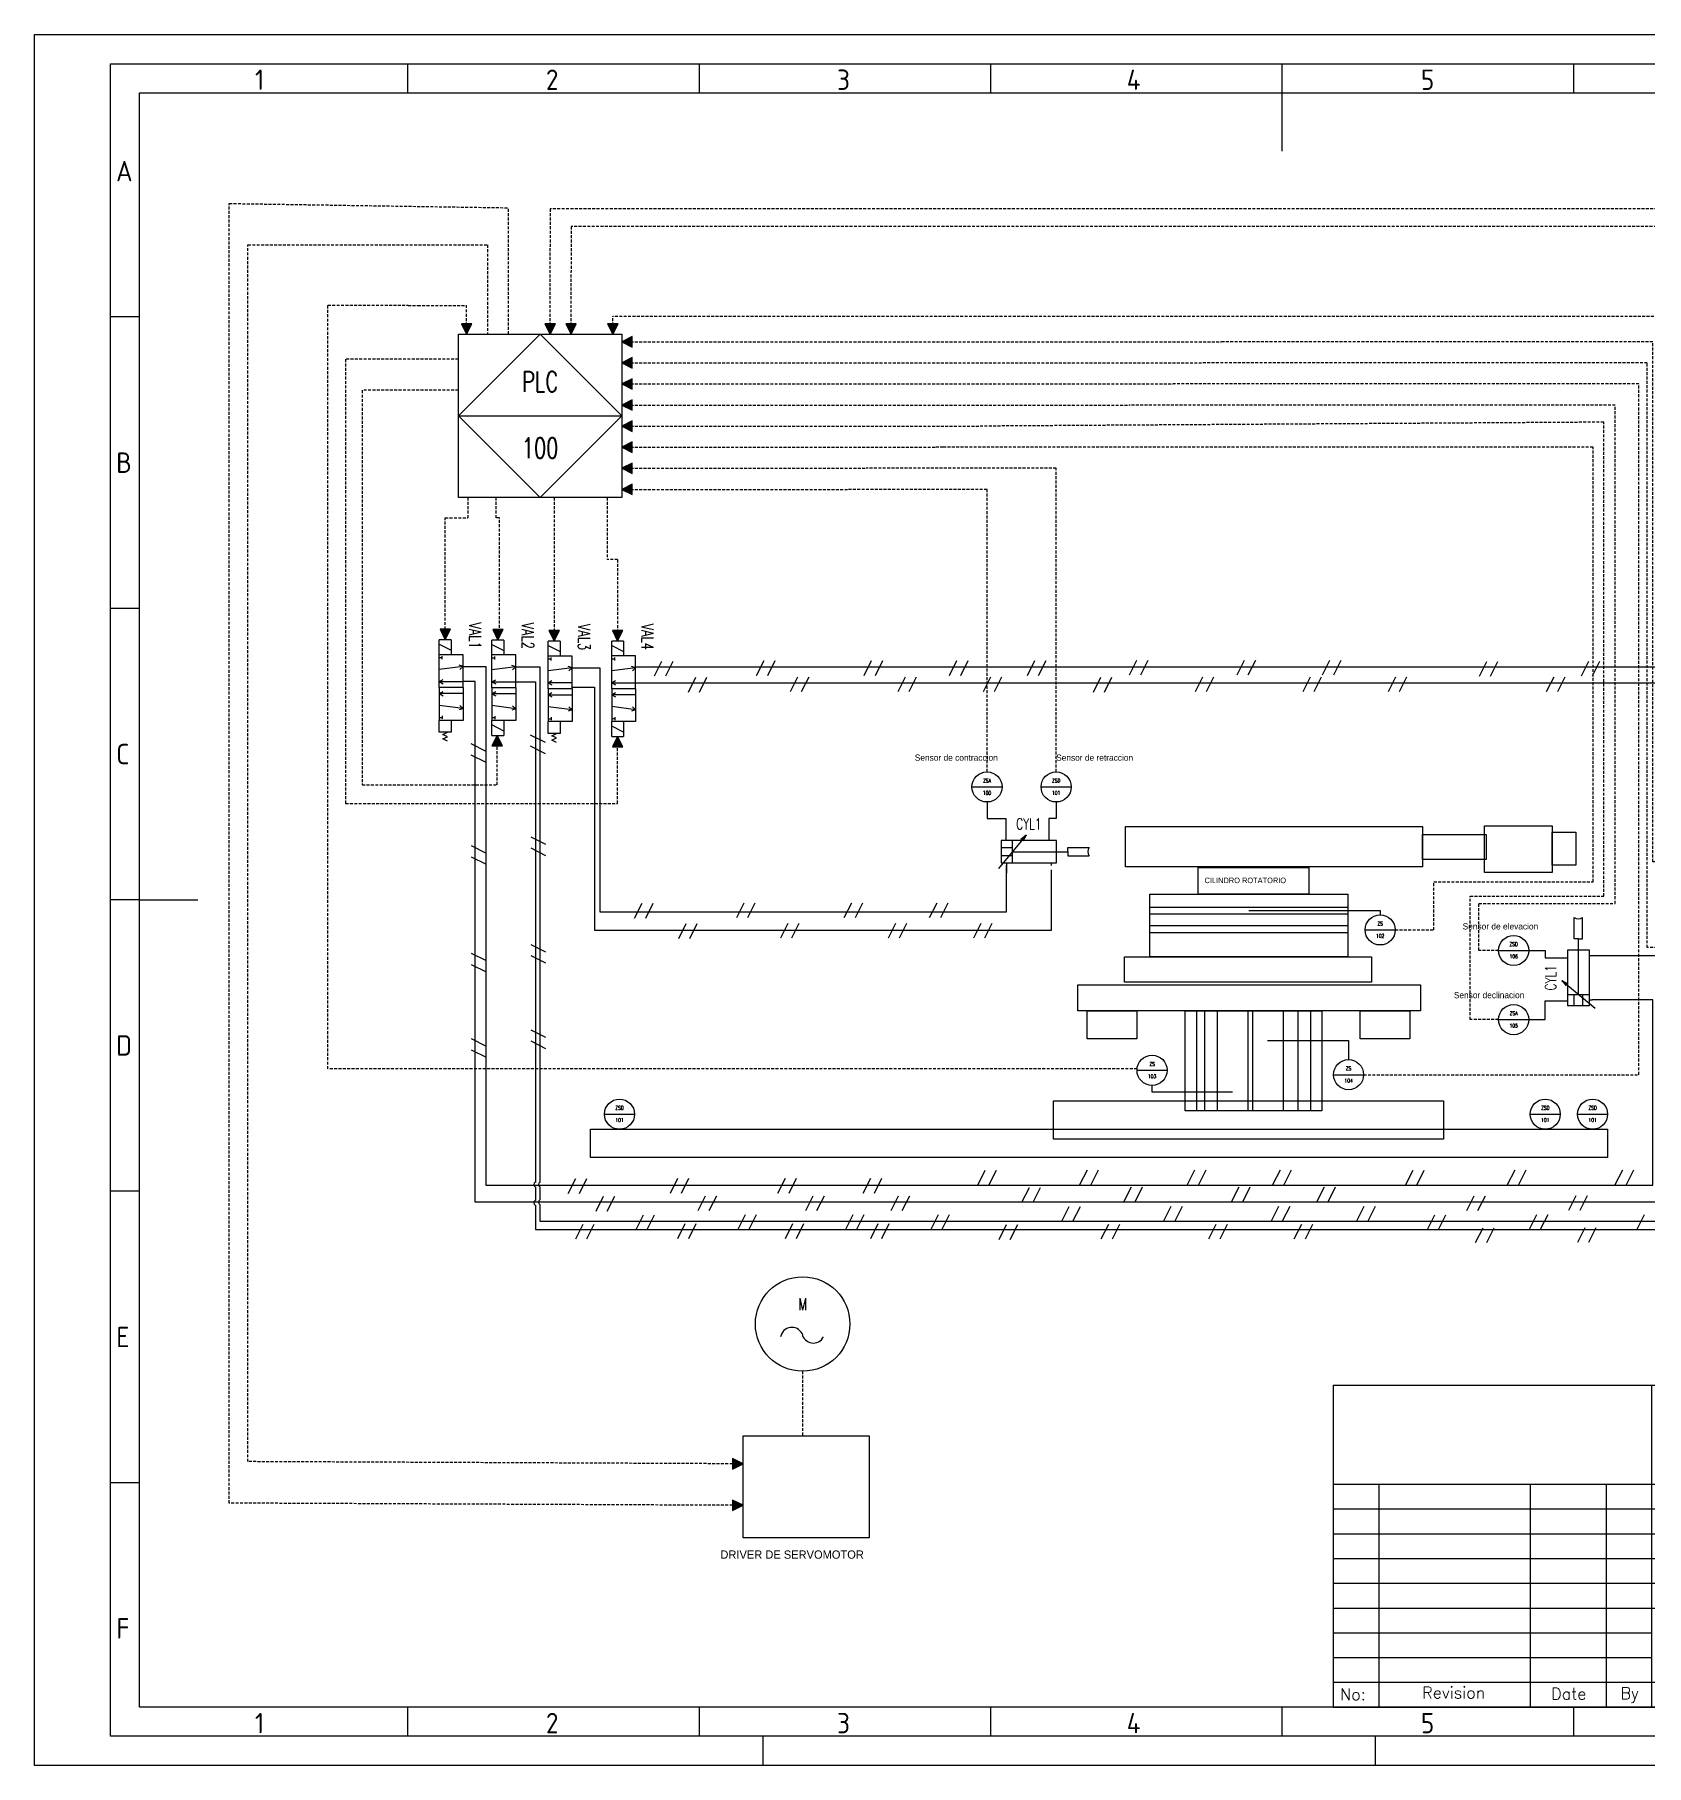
# Model space of a CAD drawing. Header units: inches. Extents: x 190 to 2107, y -339 to -30.
# Drawn here: x 1164.2 to 1440.7, y -339.1 to -42.1 of the extents above; entities that cross this region are included whole.
import ezdxf
from ezdxf.enums import TextEntityAlignment as Align

# ---------------------------------------------------------------- set-up
doc = ezdxf.new("R2010")
doc.units = ezdxf.units.IN
doc.header["$MEASUREMENT"] = 0
doc.linetypes.add('DASHED', pattern=[0.75, 0.5, -0.25])
for name, color, linetype in [('025', 1, 'Continuous'), ('035', 5, 'Continuous'), ('07', 7, 'Continuous'), ('GRN_0.5mm^2', 3, 'DASHED'), ('RED_0.5mm^2', 1, 'Continuous'), ('SYMS', 7, 'Continuous'), ('TAGS', 51, 'Continuous')]:
    doc.layers.add(name, color=color, linetype=linetype)
doc.styles.add('ISO Proportional', font='isocp.shx')
doc.styles.add('WD', font='romans.shx')

# ---------------------------------------------------------------- blocks, each defined once
blk = doc.blocks.new('HIN1_INFRONT_MAIN')
at = {"ltscale": 0.127}
blk.add_line((-0.5, 0), (0.5, 0), dxfattribs=at)
at = {"ltscale": 3.2258}
blk.add_circle((0, 0), 0.5, dxfattribs=at)
at = {"style": 'WD', "width": 0.7}
for tag, height, p in [('INST', 0.125, (-0.481, 0.455)), ('TERM01', 0.0625, (-0.524, 0.018)), ('LOC', 0.125, (-0.481, 0.293))]:
    blk.add_attdef(tag, text='', height=height, dxfattribs=at).set_placement(p, align=Align.RIGHT)
for tag, p, height in [('TERM04', (0.021, 0.531), 0.0625), ('X4TERM01', (-0.5, 0), 0.005), ('X2TERM04', (0, 0.5), 0.005), ('X1TERM03', (0.5, 0), 0.005), ('TERM03', (0.522, 0.018), 0.0625), ('X8TERM02', (0, -0.5), 0.005), ('TERM02', (0.023, -0.581), 0.0625), ('RATING1', (0.513, -0.162), 0.125), ('DESC1', (0.513, -0.321), 0.125), ('DESC2', (0.513, -0.51), 0.125), ('DESC3', (0.513, -0.691), 0.125), ('WDTAGALT', (0.513, -0.866), 0.125)]:
    blk.add_attdef(tag, p, '', height=height, dxfattribs=at)
for tag, p in [('TAG1_PART1', (0, 0.147)), ('TAG1_PART2', (0, -0.26))]:
    blk.add_attdef(tag, text='', height=0.125, dxfattribs=at).set_placement(p, align=Align.CENTER)
blk.add_attdef('XREF', text='', height=0.0625, rotation=0.0625, dxfattribs=at).set_placement((0.546, 0.412), align=Align.TOP_CENTER)
at = {"style": 'WD', "width": 0.7, "flags": 1}
for tag, p in [('WDTYPE', (-0.535, -0.17)), ('CAT', (-0.546, -0.253)), ('MFG', (-0.544, -0.28)), ('FAMILY', (-0.537, -0.223)), ('ASSYCODE', (-0.525, -0.306))]:
    blk.add_attdef(tag, text='', height=0.01, dxfattribs=at).set_placement(p, align=Align.CENTER)
blk = doc.blocks.new('VCY1_SGL_VAR_CUSH')
for p, q in [((0.562, 0.281), (-0.063, 0.281)), ((-0.063, 0.281), (-0.063, 0.031)), ((-0.063, 0.203), (0.062, 0.203)), ((0.062, 0.281), (0.062, 0.031)), ((0.218, 0.344), (0.158, 0.295)), ((0.218, 0.344), (0.181, 0.275)), ((0.562, 0.031), (0.562, 0.281)), ((0.062, 0.109), (-0.063, 0.109)), ((-0.063, 0.031), (0.562, 0.031)), ((0, 0.031), (0, 0)), ((0.062, 0.156), (0.688, 0.156)), ((0.5, 0.031), (0.5, 0))]:
    blk.add_line(p, q)
blk.add_lwpolyline([(0.218, 0.344), (-0.093, -0.031), (-0.093, -0.031)])
at = {"style": 'WD', "width": 0.7}
for tag, p in [('INST', (0.25, 0.719)), ('LOC', (0.25, 0.562)), ('TAG1', (0.25, 0.406))]:
    blk.add_attdef(tag, text='', height=0.125, dxfattribs=at).set_placement(p, align=Align.CENTER)
for tag, p in [('DESC1', (-0.156, 0.156)), ('DESC2', (-0.156, 0)), ('WDTAGALT', (-0.156, -0.312)), ('DESC3', (-0.156, -0.156))]:
    blk.add_attdef(tag, text='', height=0.125, dxfattribs=at).set_placement(p, align=Align.RIGHT)
at = {"style": 'WD'}
for tag, p, height, flags in [('WDBLKNAM', (0.374, 0.281), 0.01, 9), ('FAMILY', (0.383, 0.251), 0.01, 9), ('X8TERM01', (0, 0), 0.005, 1), ('WDTYPE', (0.062, 0.062), 0.01, 1), ('X8TERM02', (0.5, 0), 0.005, 1)]:
    blk.add_attdef(tag, p, '', height=height, dxfattribs=dict(at, flags=flags))
at = {"linetype": 'Continuous', "style": 'WD', "flags": 9}
for tag, p in [('MFG', (0.406, 0.188)), ('CAT', (0.408, 0.207)), ('ASSYCODE', (0.408, 0.17))]:
    blk.add_attdef(tag, text='', height=0.01, dxfattribs=at).set_placement(p, align=Align.CENTER)
at = {"style": 'WD'}
blk.add_attdef('XREF', (0.656, 0.219), '', height=0.0625, dxfattribs=at)
at = {"style": 'WD', "width": 0.7}
for tag, p, height in [('RATING1', (0.688, 0), 0.125), ('TERM01', (0.031, -0.094), 0.0625), ('TERM02', (0.531, -0.094), 0.0625)]:
    blk.add_attdef(tag, p, '', height=height, dxfattribs=at)
blk = doc.blocks.new('VVL1_5WAY_2POS')
for p, q in [((0.219, 0), (-0.125, 0)), ((-0.125, 0), (-0.125, -0.25)), ((0, 0), (-0.014, -0.043)), ((0, 0), (0.031, -0.25)), ((0, 0), (0.03, -0.034)), ((0.219, 0), (0.562, 0)), ((0.156, -0.25), (0.156, 0)), ((0.219, 0), (0.219, -0.25)), ((0.281, 0), (0.281, -0.25)), ((0.438, 0), (0.406, -0.25)), ((0.438, 0), (0.408, -0.034)), ((0.438, 0), (0.452, -0.043)), ((0.562, 0), (0.562, -0.25)), ((0.219, -0.25), (-0.125, -0.25)), ((-0.078, -0.219), (-0.109, -0.219)), ((-0.094, -0.25), (-0.094, -0.219)), ((0.156, -0.25), (0.134, -0.211)), ((0.156, -0.25), (0.179, -0.211)), ((0.219, -0.25), (0.562, -0.25)), ((0.281, -0.25), (0.259, -0.211)), ((0.281, -0.25), (0.304, -0.211)), ((0.516, -0.219), (0.547, -0.219)), ((0.531, -0.25), (0.531, -0.219))]:
    blk.add_line(p, q)
at = {"style": 'WD', "width": 0.7}
for tag, p, height in [('DESC1', (0.75, 0.5), 0.125), ('DESC2', (0.75, 0.344), 0.125), ('DESC3', (0.75, 0.188), 0.125), ('TERM01', (0.031, 0.031), 0.0625), ('TERM02', (0.188, 0.031), 0.0625), ('TERM03', (0.312, 0.031), 0.0625), ('TERM04', (0.469, 0.031), 0.0625), ('WDTAGALT', (0.75, 0.031), 0.125), ('TERM05', (-0.062, -0.344), 0.0625), ('TERM06', (0.062, -0.344), 0.0625), ('TERM07', (0.188, -0.344), 0.0625), ('TERM08', (0.312, -0.344), 0.0625), ('TERM09', (0.438, -0.344), 0.0625), ('TERM10', (0.562, -0.344), 0.0625)]:
    blk.add_attdef(tag, p, '', height=height, dxfattribs=at)
for tag, p in [('INST', (-0.188, 0.375)), ('TAG1', (-0.188, 0.062)), ('LOC', (-0.188, 0.219)), ('RATING1', (-0.188, -0.438))]:
    blk.add_attdef(tag, text='', height=0.125, dxfattribs=at).set_placement(p, align=Align.RIGHT)
at = {"style": 'WD'}
for tag, p, height, flags in [('X2TERM01', (0, 0), 0.005, 1), ('WDTYPE', (0.062, 0.062), 0.01, 1), ('X2TERM02', (0.156, 0), 0.005, 1), ('X2TERM03', (0.281, 0), 0.005, 1), ('X2TERM04', (0.438, 0), 0.005, 1), ('WDBLKNAM', (0.499, -0.062), 0.01, 9), ('FAMILY', (0.5, -0.094), 0.005, 9), ('X8TERM05', (-0.094, -0.25), 0.005, 1), ('X8TERM06', (0.031, -0.25), 0.005, 1), ('X8TERM07', (0.156, -0.25), 0.005, 1), ('X8TERM08', (0.281, -0.25), 0.005, 1), ('X8TERM09', (0.406, -0.25), 0.005, 1), ('X8TERM10', (0.531, -0.25), 0.005, 1)]:
    blk.add_attdef(tag, p, '', height=height, dxfattribs=dict(at, flags=flags))
at = {"linetype": 'Continuous', "style": 'WD', "flags": 9}
for tag, p in [('CAT', (0.5, -0.125)), ('MFG', (0.5, -0.156)), ('ASSYCODE', (0.5, -0.188))]:
    blk.add_attdef(tag, p, '', height=0.005, dxfattribs=at)
at = {"style": 'WD'}
blk.add_attdef('XREF', (0.562, -0.438), '', height=0.0625, dxfattribs=at)
blk = doc.blocks.new('VOP1_SOL')
for p, q in [((-0.156, 0), (-0.156, -0.125)), ((-0.156, 0), (0, 0)), ((0, -0.125), (-0.156, -0.125)), ((-0.109, -0.125), (-0.046, 0))]:
    blk.add_line(p, q)
at = {"style": 'WD', "width": 0.7}
for tag, height, p in [('TAG1', 0.125, (-0.188, 0.312)), ('WDTAGALT', 0.125, (-0.188, 0.156)), ('DESC1', 0.125, (-0.188, 0)), ('TERM20', 0.0625, (-0.188, -0.094)), ('XREF', 0.0625, (-0.183, -0.188))]:
    blk.add_attdef(tag, text='', height=height, dxfattribs=at).set_placement(p, align=Align.RIGHT)
at = {"style": 'WD'}
for tag, p, height, flags in [('WDBLKNAM', (0.062, 0.031), 0.01, 9), ('WDTYPE', (0.062, 0.062), 0.01, 1), ('FAMILY', (-0.125, -0.156), 0.005, 9)]:
    blk.add_attdef(tag, p, '', height=height, dxfattribs=dict(at, flags=flags))
at = {"linetype": 'Continuous', "style": 'WD', "flags": 9}
for tag, p in [('CAT', (-0.094, -0.156)), ('MFG', (-0.125, -0.188)), ('ASSYCODE', (-0.094, -0.188))]:
    blk.add_attdef(tag, p, '', height=0.005, dxfattribs=at)
blk = doc.blocks.new('VOP1_SPG_R')
for p, q in [((0, 0), (0.125, 0)), ((0.125, 0), (0.125, -0.125)), ((0.125, -0.125), (0, -0.125)), ((0.147, -0.089), (0.125, -0.039)), ((0.171, -0.039), (0.147, -0.089)), ((0.194, -0.088), (0.171, -0.039)), ((0.218, -0.039), (0.194, -0.088))]:
    blk.add_line(p, q)
at = {"style": 'WD'}
for tag, p, height in [('TAG1', (0.25, 0.312), 0.125), ('XREF', (0.25, -0.188), 0.0625)]:
    blk.add_attdef(tag, p, '', height=height, dxfattribs=at)
at = {"style": 'WD', "width": 0.7}
for tag, p, height in [('WDTAGALT', (0.25, 0.156), 0.125), ('DESC1', (0.25, 0), 0.125), ('TERM20', (0.25, -0.094), 0.0625)]:
    blk.add_attdef(tag, p, '', height=height, dxfattribs=at)
at = {"style": 'WD'}
for tag, p, height, flags in [('WDBLKNAM', (0.062, 0.031), 0.01, 9), ('WDTYPE', (0.062, 0.062), 0.01, 1), ('FAMILY', (0.031, -0.156), 0.005, 9)]:
    blk.add_attdef(tag, p, '', height=height, dxfattribs=dict(at, flags=flags))
at = {"linetype": 'Continuous', "style": 'WD', "flags": 9}
for tag, p in [('CAT', (0.062, -0.156)), ('MFG', (0.031, -0.188)), ('ASSYCODE', (0.062, -0.188))]:
    blk.add_attdef(tag, p, '', height=0.005, dxfattribs=at)
blk = doc.blocks.new('HFA1_FLOW_ARROW_DWN_P')
blk.add_hatch(color=256).paths.add_polyline_path([(0.0625, 0.125), (-0.0625, 0.125), (0, 0)])
blk.add_lwpolyline([(-0.0625, 0.125), (0, 0), (0.0625, 0.125)], close=True)
at = {"style": 'WD', "flags": 1}
for tag, p in [('X2TERM01', (0, 0.125)), ('X8TERM01', (0, 0))]:
    blk.add_attdef(tag, p, '', height=0.0075, dxfattribs=at)
blk = doc.blocks.new('HIN1_INFRONT_MAIN_PLC')
for p, q in [((-0.5, -0.5), (-0.5, 0.5)), ((-0.5, 0.5), (0.5, 0.5)), ((0.5, 0.5), (0.5, -0.5)), ((0.5, -0.5), (-0.5, -0.5))]:
    blk.add_line(p, q)
at = {"ltscale": 0.127}
blk.add_line((-0.5, 0), (0.5, 0), dxfattribs=at)
at = {"ltscale": 25.4, "flags": 128}
blk.add_lwpolyline([(0, 0.5), (-0.5, 0), (0, -0.5), (0.5, 0)], close=True, dxfattribs=at)
at = {"ltscale": 3.2258, "flags": 128}
blk.add_lwpolyline([(0, 0.5), (-0.5, 0), (0, -0.5), (0.5, 0)], close=True, dxfattribs=at)
blk.add_lwpolyline([(0, 0.5), (-0.5, 0), (0, -0.5), (0.5, 0)], close=True, dxfattribs=at)
at = {"style": 'WD', "width": 0.7}
for tag, height, p in [('INST', 0.125, (-0.582, 0.416)), ('LOC', 0.125, (-0.582, 0.254)), ('TERM01', 0.0625, (-0.524, 0.018))]:
    blk.add_attdef(tag, text='', height=height, dxfattribs=at).set_placement(p, align=Align.RIGHT)
for tag, p, height in [('TERM04', (0.021, 0.531), 0.0625), ('X2TERM04', (0, 0.5), 0.005), ('X4TERM01', (-0.5, 0), 0.005), ('X1TERM03', (0.5, 0), 0.005), ('TERM03', (0.522, 0.018), 0.0625), ('RATING1', (0.548, -0.168), 0.125), ('DESC1', (0.548, -0.327), 0.125), ('DESC2', (0.548, -0.517), 0.125), ('X8TERM02', (0, -0.5), 0.005), ('TERM02', (0.023, -0.581), 0.0625), ('DESC3', (0.548, -0.697), 0.125), ('WDTAGALT', (0.548, -0.872), 0.125)]:
    blk.add_attdef(tag, p, '', height=height, dxfattribs=at)
blk.add_attdef('XREF', text='', height=0.0625, rotation=0.0625, dxfattribs=at).set_placement((0.63, 0.377), align=Align.TOP_CENTER)
for tag, p in [('TAG1_PART1', (0, 0.147)), ('TAG1_PART2', (0, -0.26))]:
    blk.add_attdef(tag, text='', height=0.125, dxfattribs=at).set_placement(p, align=Align.CENTER)
at = {"style": 'WD', "width": 0.7, "flags": 1}
for tag, p in [('WDTYPE', (-0.577, -0.17)), ('CAT', (-0.587, -0.253)), ('MFG', (-0.586, -0.28)), ('FAMILY', (-0.579, -0.223)), ('ASSYCODE', (-0.566, -0.306))]:
    blk.add_attdef(tag, text='', height=0.01, dxfattribs=at).set_placement(p, align=Align.CENTER)
blk = doc.blocks.new('IEC_border_a3')
at = {"layer": '035'}
for p, q in [((64, 292), (64, 287)), ((114, 292), (114, 287)), ((164, 292), (164, 287)), ((214, 292), (214, 287)), ((264, 292), (264, 287)), ((17.97, 248.58), (12.98, 248.58)), ((17.98, 198.54), (13, 198.54)), ((17.98, 148.54), (13, 148.54)), ((17.98, 98.54), (13, 98.54)), ((18, 48.5), (13.02, 48.5)), ((64, 10), (64, 5)), ((114, 10), (114, 5)), ((164, 10), (164, 5)), ((214, 10), (214, 5)), ((264, 10), (264, 5)), ((125, 0), (125, 5)), ((230, 5), (230, 0))]:
    blk.add_line(p, q, dxfattribs=at)
for points in [[(0, 297), (420, 297), (420, 0), (0, 0)], [(18, 287), (410, 287), (410, 10), (18, 10)]]:
    blk.add_lwpolyline(points, close=True, dxfattribs=at)
at = {"layer": '07'}
for p, q in [((214, 287), (214, 277)), ((18, 148.5), (28, 148.5))]:
    blk.add_line(p, q, dxfattribs=at)
blk.add_lwpolyline([(13, 292), (415, 292), (415, 5), (13, 5)], close=True, dxfattribs=at)
at = {"layer": '035', "style": 'ISO Proportional'}
for s, p in [('1', (37.81, 287.5)), ('2', (87.73, 287.5)), ('3', (137.68, 287.5)), ('4', (187.38, 287.5)), ('5', (237.84, 287.5)), ('A', (13.98, 271.83)), ('B', (14, 221.79)), ('C', (14, 171.79)), ('D', (14, 121.79)), ('E', (14.02, 71.75)), ('F', (14.02, 21.75)), ('1', (37.81, 5.5)), ('2', (87.73, 5.5)), ('3', (137.68, 5.5)), ('4', (187.38, 5.5)), ('5', (237.84, 5.5))]:
    blk.add_text(s, height=3.5, dxfattribs=at).set_placement(p)
blk = doc.blocks.new('IEC_tblock_a3')
at = {"layer": '035'}
for p, q in [((-106.6, 55.25), (-106.6, 17)), ((-36.4, 55.25), (-36.4, 48.88)), ((-88.4, 48.88), (0, 48.88)), ((-179.4, 38.25), (-179.4, 0)), ((-153.4, 38.25), (-153.4, 0)), ((-140.4, 38.25), (-140.4, 0)), ((-122.2, 38.25), (-122.2, 21.25)), ((-187.2, 34), (-88.4, 34)), ((-187.2, 29.75), (-88.4, 29.75)), ((-187.2, 25.5), (-88.4, 25.5)), ((-187.2, 21.25), (-88.4, 21.25)), ((-187.2, 17), (-132.6, 17)), ((-187.2, 12.75), (-132.6, 12.75)), ((-187.2, 8.5), (-132.6, 8.5)), ((-13, 8.5), (0, 8.5)), ((-187.2, 4.25), (0, 4.25)), ((-44.2, 4.25), (-44.2, 0))]:
    blk.add_line(p, q, dxfattribs=at)
at = {"layer": '07'}
for p, q in [((-187.2, 55.25), (-187.2, 0)), ((-187.2, 55.25), (0, 55.25)), ((-132.6, 55.25), (-132.6, 0)), ((-88.4, 55.25), (-88.4, 0)), ((0, 55.25), (0, 0)), ((-187.2, 38.25), (0, 38.25)), ((-132.6, 17), (0, 17)), ((-13, 17), (-13, 4.25)), ((-187.2, 0), (0, 0))]:
    blk.add_line(p, q, dxfattribs=at)
at = {"style": 'WD'}
for tag, p in [('SCALE', (-69.88, 51.07)), ('SH', (-8.74, 10.06)), ('FILENAME', (-68.15, 0.8))]:
    blk.add_attdef(tag, p, '', height=2, dxfattribs=at)
for tag, height, p in [('EDDATE', 2, (-114.97, 30.8)), ('EDBY', 2, (-98.02, 30.86)), ('PROJDESC', 5, (-45.9, 29.2)), ('CKDATE', 2, (-114.85, 26.58)), ('CKBY', 2, (-97.88, 26.3)), ('DWGDESC', 5, (-44.85, 19.72)), ('DWGNO', 3.5, (-48.54, 9.46))]:
    blk.add_attdef(tag, text='', height=height, dxfattribs=at).set_placement(p, align=Align.CENTER)
at = {"style": 'WD', "flags": 1}
blk.add_attdef('WD_TB', (-120.95, 11.91), '', height=2, dxfattribs=at)
at = {"layer": '025', "style": 'WD'}
for s, p in [('SCALE', (-80.57, 51.13)), ('NAME', (-97.74, 35.14)), ('No:', (-183.81, 1.19)), ('Revision', (-166.53, 1.47)), ('Date', (-146.79, 1.28)), ('By', (-136.33, 1.37))]:
    blk.add_text(s, height=2, dxfattribs=at).set_placement(p, align=Align.CENTER)
for s, p in [('DATE', (-118, 35)), ('Edit', (-130.55, 30.72)), ('Chec.', (-130.82, 26.72)), ('SHEETS', (-11.17, 14.05)), ('FILENAME', (-87.18, 0.61))]:
    blk.add_text(s, height=2, dxfattribs=at).set_placement(p)
blk = doc.blocks.new('HIN1_FIELD_MOUNT')
at = {"ltscale": 3.2258}
blk.add_circle((0, 0), 0.5, dxfattribs=at)
at = {"style": 'WD', "width": 0.7}
for tag, height, p in [('INST', 0.125, (-0.454, 0.471)), ('LOC', 0.125, (-0.454, 0.309)), ('TERM01', 0.0625, (-0.524, 0.018))]:
    blk.add_attdef(tag, text='', height=height, dxfattribs=at).set_placement(p, align=Align.RIGHT)
for tag, p, height in [('TERM04', (0.021, 0.531), 0.0625), ('X2TERM04', (0, 0.5), 0.005), ('X4TERM01', (-0.5, 0), 0.005), ('X1TERM03', (0.5, 0), 0.005), ('TERM03', (0.522, 0.018), 0.0625), ('RATING1', (0.513, -0.159), 0.125), ('DESC1', (0.513, -0.318), 0.125), ('X8TERM02', (0, -0.5), 0.005), ('TERM02', (0.023, -0.581), 0.0625), ('DESC2', (0.513, -0.508), 0.125), ('DESC3', (0.513, -0.688), 0.125), ('WDTAGALT', (0.513, -0.863), 0.125)]:
    blk.add_attdef(tag, p, '', height=height, dxfattribs=at)
blk.add_attdef('XREF', text='', height=0.0625, rotation=0.0625, dxfattribs=at).set_placement((0.546, 0.412), align=Align.TOP_CENTER)
for tag, p in [('TAG1_PART1', (0, 0.147)), ('TAG1_PART2', (0, -0.26))]:
    blk.add_attdef(tag, text='', height=0.125, dxfattribs=at).set_placement(p, align=Align.CENTER)
at = {"style": 'WD', "width": 0.7, "flags": 1}
for tag, p in [('WDTYPE', (-0.535, -0.17)), ('CAT', (-0.546, -0.253)), ('MFG', (-0.544, -0.28)), ('FAMILY', (-0.537, -0.223)), ('ASSYCODE', (-0.525, -0.306))]:
    blk.add_attdef(tag, text='', height=0.01, dxfattribs=at).set_placement(p, align=Align.CENTER)

msp = doc.modelspace()

# ---------------------------------------------------------------- linework, layer by layer
for p, q in [((1327.62, -173.8), (1327.62, -176.63)), ((1339.48, -173.8), (1339.48, -176.63)), ((1327.62, -176.63), (1330.04, -176.63)), ((1330.04, -176.63), (1330.87, -176.63)), ((1330.87, -176.63), (1330.87, -180.43)), ((1339.48, -176.63), (1338.22, -176.63)), ((1338.22, -176.63), (1338.22, -180.43)), ((1341.48, -182.33), (1341.48, -181.6)), ((1341.48, -181.6), (1345.13, -181.6)), ((1341.48, -182.33), (1341.48, -183.06)), ((1341.48, -183.06), (1345.13, -183.06)), ((1428.35, -197.29), (1428.35, -193.64)), ((1429.81, -197.29), (1429.81, -193.64)), ((1429.08, -197.29), (1428.35, -197.29)), ((1429.08, -197.29), (1429.81, -197.29)), ((1420.55, -199.29), (1423.38, -199.29)), ((1423.38, -199.29), (1423.38, -200.55)), ((1423.38, -200.55), (1427.17, -200.55)), ((1423.38, -208.73), (1423.38, -207.9)), ((1423.38, -207.9), (1427.17, -207.9)), ((1423.38, -211.15), (1423.38, -208.73)), ((1420.55, -211.15), (1423.38, -211.15))]:
    msp.add_line(p, q)
at = {"color": 1}
for points in [[(1468.13, -180.7), (1471.94, -180.7), (1471.94, -155.59), (1471.94, -150.68), (1267.33, -150.68)], [(1267.33, -153.35), (1469.79, -153.35), (1469.6, -173.08), (1468.13, -173.08)]]:
    msp.add_lwpolyline(points, dxfattribs=at)
for points in [[(1351.36, -178.01), (1402.36, -178.01), (1402.36, -184.92), (1351.36, -184.92)], [(1412.98, -177.88), (1424.59, -177.88), (1424.59, -185.91), (1412.98, -185.91)], [(1402.36, -179.36), (1413.23, -179.36), (1413.23, -183.69), (1402.36, -183.69)], [(1424.59, -178.99), (1428.66, -178.99), (1428.66, -184.67), (1424.59, -184.67)], [(1363.83, -185.04), (1382.85, -185.04), (1382.85, -189.61), (1363.83, -189.61)], [(1355.56, -189.61), (1389.52, -189.61), (1389.52, -200.38), (1355.56, -200.38)], [(1355.56, -191.84), (1389.52, -191.84), (1389.52, -193.07), (1355.56, -193.07)], [(1355.56, -195), (1389.52, -195), (1389.52, -196.28), (1355.56, -196.28)], [(1351.21, -200.38), (1393.56, -200.38), (1393.56, -204.7), (1351.21, -204.7)], [(1343.21, -205.17), (1401.99, -205.17), (1401.99, -209.62), (1343.21, -209.62)], [(1344.82, -209.62), (1353.34, -209.62), (1353.34, -214.43), (1344.82, -214.43)], [(1361.61, -209.62), (1385.07, -209.62), (1385.07, -226.78), (1361.61, -226.78)], [(1363.59, -209.62), (1364.95, -209.62), (1364.95, -226.78), (1363.59, -226.78)], [(1367.17, -209.62), (1372.35, -209.62), (1372.35, -226.78), (1367.17, -226.78)], [(1373.22, -209.62), (1378.4, -209.62), (1378.4, -226.78), (1373.22, -226.78)], [(1381, -209.62), (1383.1, -209.62), (1383.1, -226.78), (1381, -226.78)], [(1391.62, -209.62), (1400.14, -209.62), (1400.14, -214.43), (1391.62, -214.43)], [(1339, -225.07), (1405.94, -225.07), (1405.94, -231.68), (1339, -231.68)], [(1259.6, -229.96), (1434.06, -229.96), (1434.06, -234.82), (1259.6, -234.82)], [(1285.76, -282.59), (1307.41, -282.59), (1307.41, -300.1), (1285.76, -300.1)]]:
    msp.add_lwpolyline(points, close=True)
for points in [[(1345.13, -181.6, 0.330259), (1345.13, -183.06)], [(1428.35, -193.64, 0.330259), (1429.81, -193.64)]]:
    msp.add_lwpolyline(points, format="xyb")
for points in [[(1372.54, -192.45), (1395.07, -192.45), (1395.07, -193.17)], [(1375.76, -214.76), (1389.65, -214.76), (1389.65, -218.01)], [(1369.72, -223.6), (1355.94, -223.6), (1355.94, -222.44)]]:
    msp.add_lwpolyline(points)
for centre, start, end in [((1294.14, -265.92), 26.7606, 169.8907), ((1297.82, -264.69), 190.1093, 333.2394)]:
    msp.add_arc(centre, 1.96, start, end)
at = {"layer": '025'}
for p, q in [((1270.58, -152.17), (1271.85, -149.62)), ((1272.49, -152.17), (1273.76, -149.62)), ((1288.09, -152.09), (1289.36, -149.54)), ((1290, -152.09), (1291.27, -149.54)), ((1306.55, -152.09), (1307.83, -149.54)), ((1308.46, -152.09), (1309.74, -149.54)), ((1321.2, -152.09), (1322.47, -149.54)), ((1323.11, -152.09), (1324.38, -149.54)), ((1334.57, -152.09), (1335.84, -149.54)), ((1336.48, -152.09), (1337.75, -149.54)), ((1352.08, -152.01), (1353.35, -149.46)), ((1353.99, -152.01), (1355.26, -149.46)), ((1370.54, -152.01), (1371.82, -149.46)), ((1372.45, -152.01), (1373.73, -149.46)), ((1385.19, -152.01), (1386.46, -149.46)), ((1387.1, -152.01), (1388.37, -149.46)), ((1412.09, -152.24), (1413.36, -149.7)), ((1414, -152.24), (1415.27, -149.7)), ((1429.6, -152.17), (1430.87, -149.62)), ((1431.51, -152.17), (1432.78, -149.62)), ((1276.39, -154.95), (1277.66, -152.4)), ((1278.3, -154.95), (1279.57, -152.4)), ((1293.9, -154.87), (1295.17, -152.32)), ((1295.81, -154.87), (1297.08, -152.32)), ((1312.36, -154.87), (1313.64, -152.32)), ((1314.27, -154.87), (1315.55, -152.32)), ((1327.01, -154.87), (1328.28, -152.32)), ((1328.92, -154.87), (1330.19, -152.32)), ((1345.87, -154.95), (1347.14, -152.4)), ((1347.78, -154.95), (1349.06, -152.4)), ((1363.38, -154.87), (1364.65, -152.32)), ((1365.29, -154.87), (1366.56, -152.32)), ((1381.85, -154.87), (1383.12, -152.32)), ((1383.76, -154.87), (1385.03, -152.32)), ((1396.49, -154.87), (1397.76, -152.32)), ((1398.4, -154.87), (1399.67, -152.32)), ((1423.63, -154.87), (1424.9, -152.32)), ((1425.54, -154.87), (1426.81, -152.32)), ((1249.25, -162.27), (1251.8, -163.55)), ((1239.06, -163.79), (1241.61, -165.06)), ((1239.06, -165.7), (1241.61, -166.97)), ((1249.25, -164.18), (1251.8, -165.46)), ((1249.33, -179.78), (1251.88, -181.06)), ((1239.14, -181.29), (1241.69, -182.57)), ((1239.14, -183.21), (1241.69, -184.48)), ((1249.33, -181.69), (1251.88, -182.97)), ((1267.16, -193.72), (1268.43, -191.17)), ((1269.07, -193.72), (1270.34, -191.17)), ((1284.67, -193.64), (1285.94, -191.09)), ((1286.58, -193.64), (1287.85, -191.09)), ((1303.13, -193.64), (1304.41, -191.09)), ((1305.04, -193.64), (1306.32, -191.09)), ((1317.78, -193.64), (1319.05, -191.09)), ((1319.69, -193.64), (1320.96, -191.09)), ((1274.72, -197.21), (1275.99, -194.67)), ((1276.63, -197.21), (1277.9, -194.67)), ((1292.23, -197.13), (1293.5, -194.59)), ((1294.14, -197.13), (1295.41, -194.59)), ((1310.69, -197.13), (1311.97, -194.59)), ((1312.6, -197.13), (1313.88, -194.59)), ((1325.34, -197.13), (1326.61, -194.59)), ((1327.25, -197.13), (1328.52, -194.59)), ((1249.33, -198.25), (1251.88, -199.52)), ((1239.14, -199.76), (1241.69, -201.03)), ((1239.14, -201.67), (1241.69, -202.94)), ((1249.33, -200.16), (1251.88, -201.43)), ((1249.33, -212.89), (1251.88, -214.17)), ((1239.14, -214.4), (1241.69, -215.68)), ((1239.14, -216.31), (1241.69, -217.59)), ((1249.33, -214.8), (1251.88, -216.08)), ((1326.05, -239.55), (1327.33, -237.01)), ((1327.96, -239.55), (1329.24, -237.01)), ((1343.56, -239.47), (1344.84, -236.93)), ((1345.47, -239.47), (1346.75, -236.93)), ((1362.03, -239.47), (1363.3, -236.93)), ((1363.94, -239.47), (1365.21, -236.93)), ((1376.67, -239.47), (1377.95, -236.93)), ((1378.58, -239.47), (1379.86, -236.93)), ((1399.44, -239.55), (1400.71, -237.01)), ((1401.35, -239.55), (1402.62, -237.01)), ((1416.94, -239.47), (1418.22, -236.93)), ((1418.85, -239.47), (1420.13, -236.93)), ((1435.41, -239.47), (1436.68, -236.93)), ((1437.32, -239.47), (1438.59, -236.93)), ((1255.78, -240.99), (1257.05, -238.44)), ((1257.69, -240.99), (1258.96, -238.44)), ((1273.29, -240.91), (1274.56, -238.36)), ((1275.2, -240.91), (1276.47, -238.36)), ((1291.75, -240.91), (1293.02, -238.36)), ((1293.66, -240.91), (1294.93, -238.36)), ((1306.4, -240.91), (1307.67, -238.36)), ((1308.31, -240.91), (1309.58, -238.36)), ((1333.61, -242.5), (1334.89, -239.95)), ((1335.52, -242.5), (1336.8, -239.95)), ((1351.12, -242.42), (1352.4, -239.87)), ((1353.03, -242.42), (1354.31, -239.87)), ((1369.59, -242.42), (1370.86, -239.87)), ((1371.5, -242.42), (1372.77, -239.87)), ((1384.23, -242.42), (1385.51, -239.87)), ((1386.14, -242.42), (1387.42, -239.87)), ((1260.55, -244.01), (1261.83, -241.46)), ((1262.46, -244.01), (1263.74, -241.46)), ((1278.06, -243.93), (1279.33, -241.38)), ((1279.97, -243.93), (1281.24, -241.38)), ((1296.53, -243.93), (1297.8, -241.38)), ((1298.44, -243.93), (1299.71, -241.38)), ((1311.17, -243.93), (1312.44, -241.38)), ((1313.08, -243.93), (1314.35, -241.38)), ((1340.46, -245.76), (1341.73, -243.22)), ((1342.37, -245.76), (1343.64, -243.22)), ((1357.97, -245.68), (1359.24, -243.14)), ((1359.88, -245.68), (1361.15, -243.14)), ((1376.43, -245.68), (1377.71, -243.14)), ((1378.34, -245.68), (1379.62, -243.14)), ((1391.08, -245.68), (1392.35, -243.14)), ((1392.99, -245.68), (1394.26, -243.14)), ((1409.94, -243.93), (1411.21, -241.38)), ((1411.85, -243.93), (1413.12, -241.38)), ((1427.45, -243.85), (1428.72, -241.31)), ((1429.36, -243.85), (1430.63, -241.31)), ((1257.05, -248.79), (1258.32, -246.24)), ((1258.96, -248.79), (1260.23, -246.24)), ((1267.4, -247.19), (1268.67, -244.65)), ((1269.31, -247.19), (1270.58, -244.65)), ((1274.56, -248.71), (1275.83, -246.16)), ((1276.47, -248.71), (1277.74, -246.16)), ((1284.91, -247.12), (1286.18, -244.57)), ((1286.82, -247.12), (1288.09, -244.57)), ((1293.02, -248.71), (1294.3, -246.16)), ((1294.93, -248.71), (1296.21, -246.16)), ((1303.37, -247.12), (1304.64, -244.57)), ((1305.28, -247.12), (1306.55, -244.57)), ((1307.67, -248.71), (1308.94, -246.16)), ((1309.58, -248.71), (1310.85, -246.16)), ((1318.02, -247.12), (1319.29, -244.57)), ((1319.93, -247.12), (1321.2, -244.57)), ((1329.71, -248.87), (1330.99, -246.32)), ((1331.62, -248.87), (1332.9, -246.32)), ((1347.22, -248.79), (1348.5, -246.24)), ((1349.13, -248.79), (1350.41, -246.24)), ((1365.69, -248.79), (1366.96, -246.24)), ((1367.6, -248.79), (1368.87, -246.24)), ((1380.33, -248.79), (1381.61, -246.24)), ((1382.24, -248.79), (1383.52, -246.24)), ((1403.18, -247.19), (1404.45, -244.65)), ((1405.09, -247.19), (1406.36, -244.65)), ((1420.69, -247.12), (1421.96, -244.57)), ((1422.6, -247.12), (1423.87, -244.57)), ((1439.15, -247.12), (1440.42, -244.57)), ((1411.45, -249.42), (1412.73, -246.88)), ((1413.36, -249.42), (1414.64, -246.88)), ((1428.96, -249.34), (1430.24, -246.8)), ((1430.87, -249.34), (1432.15, -246.8))]:
    msp.add_line(p, q, dxfattribs=at)
for points in [[(1237.75, -150.58), (1241.61, -150.58), (1241.61, -239.55), (1441.86, -239.55), (1441.86, -207.78), (1431.47, -207.78)], [(1246.79, -150.62), (1250.92, -150.62), (1250.92, -239.08)], [(1256.44, -150.79), (1261.19, -150.79), (1261.19, -192.68), (1330.99, -192.68), (1330.99, -184.72)], [(1431.47, -200.15), (1443.85, -200.15), (1443.85, -242.5), (1239.78, -242.5), (1239.78, -153.14), (1237.75, -153.14)], [(1246.79, -153.18), (1250.13, -153.18), (1250.13, -239.08)], [(1256.48, -154.08), (1260.27, -154.08), (1260.27, -195.78), (1338.66, -195.78), (1338.66, -185.44)], [(1250.13, -242.98), (1250.13, -247.19), (1484.04, -247.19), (1484.04, -226.71)], [(1250.92, -242.9), (1250.92, -245.76), (1477.67, -245.76), (1477.67, -226.71)], [(1250.13, -239.87), (1250.13, -242.18)], [(1250.92, -239.87), (1250.92, -242.1)]]:
    msp.add_lwpolyline(points, dxfattribs=at)
for centre in [(1250.36, -239.47), (1251.16, -239.47), (1250.36, -242.58), (1251.16, -242.5)]:
    msp.add_arc(centre, 0.464, 120.9638, 239.0362, dxfattribs=at)
at = {"layer": 'GRN_0.5mm^2'}
for p, q in [((1245.5, -93.53), (1245.5, -71.84)), ((1252.67, -93.53), (1252.67, -78.51)), ((1256.25, -93.53), (1256.25, -82.76)), ((1229.98, -88.61), (1238.34, -88.61)), ((1238.34, -93.53), (1238.34, -88.61)), ((1263.42, -93.53), (1263.42, -90.51)), ((1371.54, -90.51), (1263.42, -90.51)), ((1264.95, -94.84), (1367.79, -94.84)), ((1264.95, -98.45), (1364.43, -98.45)), ((1264.95, -102.07), (1359.53, -102.07)), ((1264.95, -105.69), (1352.03, -105.69)), ((1264.95, -109.31), (1326.31, -109.31)), ((1264.95, -112.92), (1318.72, -112.92)), ((1264.95, -116.54), (1306.86, -116.54)), ((1238.56, -121.56), (1238.56, -125.05)), ((1243.34, -121.56), (1243.34, -125.05)), ((1253.37, -121.56), (1253.37, -144.39)), ((1262.48, -121.56), (1262.48, -132.2)), ((1264.95, -120.16), (1303.73, -120.16)), ((1234.68, -125.05), (1238.56, -125.05)), ((1234.68, -144.18), (1234.68, -125.05)), ((1243.97, -125.05), (1243.34, -125.05)), ((1243.97, -144.66), (1243.97, -125.05)), ((1264.25, -132.2), (1262.48, -132.2)), ((1264.25, -132.2), (1264.25, -144.39))]:
    msp.add_line(p, q, dxfattribs=at)
for points in [[(1283.97, -294.5), (1197.62, -294.12), (1197.62, -71.1), (1245.5, -71.84)], [(1495.87, -226.56), (1506.4, -226.56), (1506.4, -72.02), (1252.67, -72.02), (1252.67, -78.51)], [(1497.31, -217.23), (1503.3, -217.23), (1503.3, -75.04), (1256.25, -75.04), (1256.25, -82.76)], [(1283.97, -287.37), (1200.83, -287), (1200.83, -78.22), (1241.92, -78.22), (1241.92, -93.53)], [(1353.36, -219.62), (1214.55, -219.62), (1214.55, -88.57)], [(1214.55, -88.57), (1228.32, -88.57), (1228.32, -88.61), (1228.32, -88.61), (1229.98, -88.61)], [(1452.05, -172.22), (1443.53, -172.22), (1443.53, -90.51), (1371.54, -90.51)], [(1452.05, -184.08), (1441.86, -184.08), (1441.86, -94.84), (1367.79, -94.84)], [(1236.93, -97.82), (1217.58, -97.82), (1217.58, -174.06), (1264.25, -174.06), (1264.25, -164.37)], [(1465.89, -213.21), (1444.88, -213.21), (1444.88, -198.8), (1440.9, -198.8), (1440.9, -98.45), (1364.43, -98.45)], [(1236.93, -103.16), (1220.43, -103.16), (1220.43, -170.85), (1243.58, -170.85), (1243.58, -164.19)], [(1392.24, -220.6), (1439.47, -220.6), (1439.47, -102.07), (1359.53, -102.07)], [(1415.38, -199.29), (1412.01, -199.29), (1412.01, -191.24), (1435.41, -191.24), (1435.41, -105.69), (1352.03, -105.69)], [(1415.38, -211.15), (1410.5, -211.15), (1410.5, -189.97), (1433.42, -189.97), (1433.42, -108.63), (1326.31, -109.31)], [(1397.65, -195.76), (1404.29, -195.76), (1404.29, -187.5), (1431.59, -187.5), (1431.59, -112.93), (1320.08, -112.93), (1320.08, -112.92), (1318.72, -112.92)], [(1339.48, -168.64), (1339.48, -116.54), (1306.86, -116.54)], [(1327.62, -168.64), (1327.62, -120.16), (1303.73, -120.16)], [(1295.99, -271.48), (1295.99, -282.59)]]:
    msp.add_lwpolyline(points, dxfattribs=at)
at = {"layer": 'RED_0.5mm^2'}
msp.add_line((1330.99, -184.72), (1330.99, -186), dxfattribs=at)

# ---------------------------------------------------------------- block references
msp.add_blockref('IEC_border_a3', (1164.22, -339.12))
ref = msp.add_blockref('IEC_tblock_a3', (1574.22, -329.12))
ref.add_attrib('DWGNO', 'DIAGRAMA P&ID', dxfattribs={"height": 3.5, "style": 'WD'}).set_placement((1525.69, -319.67), align=Align.CENTER)
ref.add_attrib('SH', '01', (1565.49, -319.06), dxfattribs={"height": 2, "style": 'WD'})
at = {"layer": 'GRN_0.5mm^2', "xscale": 14.35837133093246, "yscale": 14.35837133093246, "zscale": 14.35837133093246}
for p in [(1238.34, -93.53), (1252.67, -93.53), (1256.25, -93.53), (1263.42, -93.53), (1234.68, -145.97), (1243.72, -146.01), (1253.37, -146.19), (1264.25, -146.19)]:
    msp.add_blockref('HFA1_FLOW_ARROW_DWN_P', p, dxfattribs=at)
for p, rotation in [((1264.95, -94.84), 270), ((1264.95, -98.45), 270), ((1264.95, -102.07), 270), ((1264.95, -105.69), 270), ((1264.95, -109.31), 270), ((1264.95, -112.92), 270), ((1264.95, -116.54), 270), ((1264.95, -120.16), 270), ((1243.58, -162.4), 180), ((1264.25, -162.57), 180), ((1285.76, -287.37), 90), ((1285.76, -294.5), 90)]:
    msp.add_blockref('HFA1_FLOW_ARROW_DWN_P', p, dxfattribs=dict(at, rotation=rotation))
at = {"layer": 'SYMS'}
ref = msp.add_blockref('HIN1_INFRONT_MAIN_PLC', (1250.94, -107.54), dxfattribs=dict(at, xscale=28.025461812346, yscale=28.025461812346, zscale=28.025461812346))
ref.add_attrib('TAG1_PART1', 'PLC', dxfattribs={"layer": 'TAGS', "color": 6, "height": 3.503, "style": 'WD', "width": 0.7}).set_placement((1250.94, -103.42), align=Align.CENTER)
ref.add_attrib('TAG1_PART2', '100', dxfattribs={"layer": 'TAGS', "color": 6, "height": 3.503, "style": 'WD', "width": 0.7}).set_placement((1250.94, -114.83), align=Align.CENTER)
ref = msp.add_blockref('VVL1_5WAY_2POS', (1237.75, -150.58), dxfattribs=dict(at, xscale=16.39543128469643, yscale=16.39543128469643, zscale=16.39543128469643, rotation=270))
ref.add_attrib('TAG1', 'VAL1', dxfattribs={"layer": 'TAGS', "color": 6, "height": 2.049, "rotation": 270, "style": 'WD', "width": 0.7}).set_placement((1238.77, -147.51), align=Align.RIGHT)
ref = msp.add_blockref('VVL1_5WAY_2POS', (1246.79, -150.62), dxfattribs=dict(at, xscale=16.39543128469643, yscale=16.39543128469643, zscale=16.39543128469643, rotation=270))
ref.add_attrib('TAG1', 'VAL2', dxfattribs={"layer": 'TAGS', "color": 6, "height": 2.049, "rotation": 270, "style": 'WD', "width": 0.7}).set_placement((1247.82, -147.54), align=Align.RIGHT)
ref = msp.add_blockref('VVL1_5WAY_2POS', (1256.44, -157.97), dxfattribs=dict(at, xscale=-16.39543128469643, yscale=16.39543128469643, zscale=16.39543128469643, rotation=270))
ref.add_attrib('TAG1', 'VAL3', dxfattribs={"layer": 'TAGS', "color": 6, "height": 2.049, "rotation": 270, "style": 'WD', "width": 0.7}).set_placement((1257.47, -147.76), align=Align.RIGHT)
ref = msp.add_blockref('VVL1_5WAY_2POS', (1267.33, -150.79), dxfattribs=dict(at, xscale=16.39543128469643, yscale=16.39543128469643, zscale=16.39543128469643, rotation=270))
ref.add_attrib('TAG1', 'VAL4', dxfattribs={"layer": 'TAGS', "color": 6, "height": 2.049, "rotation": 270, "style": 'WD', "width": 0.7}).set_placement((1268.35, -147.72), align=Align.RIGHT)
at = {"layer": 'SYMS', "xscale": 16.39543128469643, "yscale": 16.39543128469643, "zscale": 16.39543128469643}
for name, p, rotation in [('VOP1_SOL', (1235.7, -148.53), 270), ('VOP1_SOL', (1244.74, -148.57), 270), ('VOP1_SOL', (1254.39, -148.74), 270), ('VOP1_SOL', (1265.28, -148.74), 270), ('VOP1_SPG_R', (1235.7, -159.8), 270), ('VOP1_SOL', (1242.69, -159.84), 89.99999999999999), ('VOP1_SPG_R', (1254.39, -160.02), 270), ('VOP1_SOL', (1263.23, -160.02), 89.99999999999999)]:
    msp.add_blockref(name, p, dxfattribs=dict(at, rotation=rotation))
at = {"layer": 'SYMS'}
ref = msp.add_blockref('HIN1_INFRONT_MAIN', (1327.62, -171.22), dxfattribs=dict(at, xscale=5.167748068588933, yscale=5.167748068588933, zscale=5.167748068588933))
ref.add_attrib('TAG1_PART1', 'ZSA', dxfattribs={"layer": 'TAGS', "color": 6, "height": 0.646, "style": 'WD', "width": 0.7}).set_placement((1327.62, -170.46), align=Align.CENTER)
ref.add_attrib('TAG1_PART2', '100', dxfattribs={"layer": 'TAGS', "color": 6, "height": 0.646, "style": 'WD', "width": 0.7}).set_placement((1327.62, -172.56), align=Align.CENTER)
ref = msp.add_blockref('HIN1_INFRONT_MAIN', (1339.48, -171.22), dxfattribs=dict(at, xscale=5.167748068588933, yscale=5.167748068588933, zscale=5.167748068588933))
ref.add_attrib('TAG1_PART1', 'ZSD', dxfattribs={"layer": 'TAGS', "color": 6, "height": 0.646, "style": 'WD', "width": 0.7}).set_placement((1339.48, -170.46), align=Align.CENTER)
ref.add_attrib('TAG1_PART2', '101', dxfattribs={"layer": 'TAGS', "color": 6, "height": 0.646, "style": 'WD', "width": 0.7}).set_placement((1339.48, -172.56), align=Align.CENTER)
ref = msp.add_blockref('VCY1_SGL_VAR_CUSH', (1330.99, -184.72), dxfattribs=dict(at, xscale=15.25629694186071, yscale=15.25629694186071, zscale=15.25629694186071))
ref.add_attrib('TAG1', 'CYL1', dxfattribs={"layer": 'TAGS', "color": 6, "height": 1.907, "style": 'WD', "width": 0.7}).set_placement((1334.81, -178.52), align=Align.CENTER)
ref = msp.add_blockref('HIN1_INFRONT_MAIN', (1395.07, -195.76), dxfattribs=dict(at, xscale=5.167748068588933, yscale=5.167748068588933, zscale=5.167748068588933))
ref.add_attrib('TAG1_PART1', 'ZS', dxfattribs={"layer": 'TAGS', "color": 6, "height": 0.646, "style": 'WD', "width": 0.7}).set_placement((1395.07, -195), align=Align.CENTER)
ref.add_attrib('TAG1_PART2', '102', dxfattribs={"layer": 'TAGS', "color": 6, "height": 0.646, "style": 'WD', "width": 0.7}).set_placement((1395.07, -197.1), align=Align.CENTER)
ref = msp.add_blockref('HIN1_INFRONT_MAIN', (1417.97, -199.29), dxfattribs=dict(at, xscale=5.167748068588933, yscale=5.167748068588933, zscale=5.167748068588933))
ref.add_attrib('TAG1_PART1', 'ZSD', dxfattribs={"layer": 'TAGS', "color": 6, "height": 0.646, "style": 'WD', "width": 0.7}).set_placement((1417.97, -198.53), align=Align.CENTER)
ref.add_attrib('TAG1_PART2', '106', dxfattribs={"layer": 'TAGS', "color": 6, "height": 0.646, "style": 'WD', "width": 0.7}).set_placement((1417.97, -200.63), align=Align.CENTER)
ref = msp.add_blockref('VCY1_SGL_VAR_CUSH', (1431.47, -207.78), dxfattribs=dict(at, xscale=15.25629694186071, yscale=15.25629694186071, zscale=15.25629694186071, rotation=90))
ref.add_attrib('TAG1', 'CYL1', dxfattribs={"layer": 'TAGS', "color": 6, "height": 1.907, "rotation": 90, "style": 'WD', "width": 0.7}).set_placement((1425.27, -203.96), align=Align.CENTER)
ref = msp.add_blockref('HIN1_INFRONT_MAIN', (1417.97, -211.15), dxfattribs=dict(at, xscale=5.167748068588933, yscale=5.167748068588933, zscale=5.167748068588933))
ref.add_attrib('TAG1_PART1', 'ZSA', dxfattribs={"layer": 'TAGS', "color": 6, "height": 0.646, "style": 'WD', "width": 0.7}).set_placement((1417.97, -210.39), align=Align.CENTER)
ref.add_attrib('TAG1_PART2', '105', dxfattribs={"layer": 'TAGS', "color": 6, "height": 0.646, "style": 'WD', "width": 0.7}).set_placement((1417.97, -212.5), align=Align.CENTER)
ref = msp.add_blockref('HIN1_INFRONT_MAIN', (1355.94, -219.85), dxfattribs=dict(at, xscale=5.167748068588933, yscale=5.167748068588933, zscale=5.167748068588933))
ref.add_attrib('TAG1_PART1', 'ZS', dxfattribs={"layer": 'TAGS', "color": 6, "height": 0.646, "style": 'WD', "width": 0.7}).set_placement((1355.94, -219.1), align=Align.CENTER)
ref.add_attrib('TAG1_PART2', '103', dxfattribs={"layer": 'TAGS', "color": 6, "height": 0.646, "style": 'WD', "width": 0.7}).set_placement((1355.94, -221.2), align=Align.CENTER)
ref = msp.add_blockref('HIN1_INFRONT_MAIN', (1389.65, -220.6), dxfattribs=dict(at, xscale=5.167748068588933, yscale=5.167748068588933, zscale=5.167748068588933))
ref.add_attrib('TAG1_PART1', 'ZS', dxfattribs={"layer": 'TAGS', "color": 6, "height": 0.646, "style": 'WD', "width": 0.7}).set_placement((1389.65, -219.84), align=Align.CENTER)
ref.add_attrib('TAG1_PART2', '104', dxfattribs={"layer": 'TAGS', "color": 6, "height": 0.646, "style": 'WD', "width": 0.7}).set_placement((1389.65, -221.94), align=Align.CENTER)
ref = msp.add_blockref('HIN1_INFRONT_MAIN', (1264.57, -227.38), dxfattribs=dict(at, xscale=5.167748068588933, yscale=5.167748068588933, zscale=5.167748068588933))
ref.add_attrib('TAG1_PART1', 'ZSD', dxfattribs={"layer": 'TAGS', "color": 6, "height": 0.646, "style": 'WD', "width": 0.7}).set_placement((1264.57, -226.62), align=Align.CENTER)
ref.add_attrib('TAG1_PART2', '101', dxfattribs={"layer": 'TAGS', "color": 6, "height": 0.646, "style": 'WD', "width": 0.7}).set_placement((1264.57, -228.72), align=Align.CENTER)
ref = msp.add_blockref('HIN1_INFRONT_MAIN', (1423.39, -227.38), dxfattribs=dict(at, xscale=5.167748068588933, yscale=5.167748068588933, zscale=5.167748068588933))
ref.add_attrib('TAG1_PART1', 'ZSD', dxfattribs={"layer": 'TAGS', "color": 6, "height": 0.646, "style": 'WD', "width": 0.7}).set_placement((1423.39, -226.62), align=Align.CENTER)
ref.add_attrib('TAG1_PART2', '101', dxfattribs={"layer": 'TAGS', "color": 6, "height": 0.646, "style": 'WD', "width": 0.7}).set_placement((1423.39, -228.72), align=Align.CENTER)
ref = msp.add_blockref('HIN1_INFRONT_MAIN', (1431.51, -227.38), dxfattribs=dict(at, xscale=5.167748068588933, yscale=5.167748068588933, zscale=5.167748068588933))
ref.add_attrib('TAG1_PART1', 'ZSD', dxfattribs={"layer": 'TAGS', "color": 6, "height": 0.646, "style": 'WD', "width": 0.7}).set_placement((1431.51, -226.62), align=Align.CENTER)
ref.add_attrib('TAG1_PART2', '101', dxfattribs={"layer": 'TAGS', "color": 6, "height": 0.646, "style": 'WD', "width": 0.7}).set_placement((1431.51, -228.72), align=Align.CENTER)
ref = msp.add_blockref('HIN1_FIELD_MOUNT', (1295.99, -263.38), dxfattribs=dict(at, xscale=16.20698828280207, yscale=16.20698828280207, zscale=16.20698828280207))
ref.add_attrib('TAG1_PART1', 'M', dxfattribs={"layer": 'TAGS', "height": 2.03, "style": 'WD', "width": 0.7}).set_placement((1295.99, -260.99), align=Align.CENTER)

# ---------------------------------------------------------------- texts
at = {"attachment_point": 1}
for s, width, gutter_width, insert, char_height in [('Sensor de contraccion', 97.667, 5.35, (1315.23, -165.66), 1.0703), ('Sensor de retraccion', 97.667, 5.35, (1339.48, -165.66), 1.0703), ('CILINDRO ROTATORIO', 73.0988, 4.75, (1364.94, -186.78), 0.9509), ('Sensor de elevacion', 97.667, 5.35, (1409.22, -194.61), 1.0703), ('Sensor declinacion', 97.667, 5.35, (1407.71, -206.41), 1.0703), ('DRIVER DE SERVOMOTOR', 40.8717, 7.11, (1281.88, -302.24), 1.4216)]:
    msp.add_mtext_dynamic_manual_height_columns(s, width=width, gutter_width=gutter_width, heights=[0], dxfattribs=dict(at, insert=insert, char_height=char_height))

doc.saveas('drawing.dxf')
